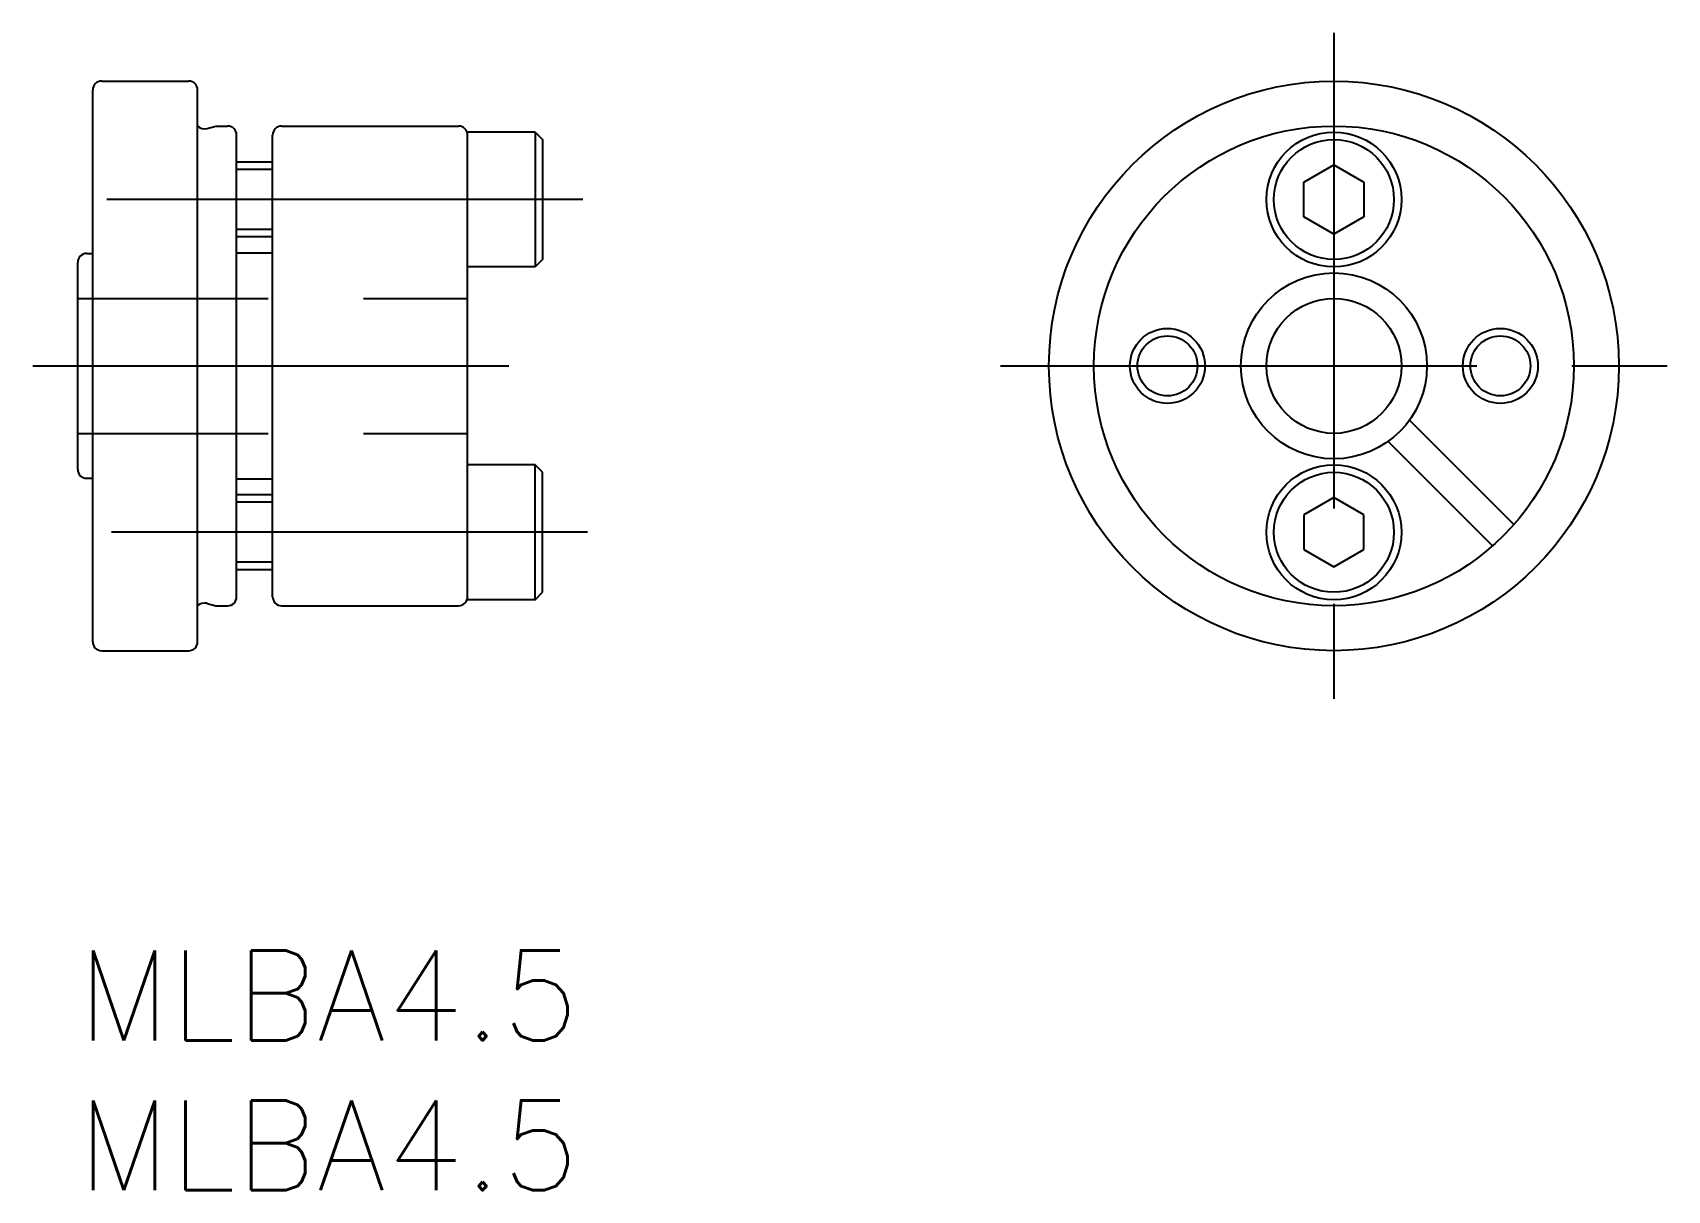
# Model space of a CAD drawing. Extents: x -1.5 to 53, y -8 to 30.6.
import ezdxf

# ---------------------------------------------------------------- set-up
doc = ezdxf.new("R2010")
doc.units = 0
doc.header["$LTSCALE"] = 0.5
doc.linetypes.add('CENTER', pattern=[50.8, 31.75, -6.35, 6.35, -6.35])
doc.linetypes.add('DASHED', pattern=[19.05, 12.7, -6.35])
for name, color, linetype in [('MSM_CENTER', 1, 'CENTER'), ('MSM_CONTINUOUS', 7, 'CONTINUOUS'), ('MSM_DASHED', 4, 'DASHED'), ('MSM_NARROW', 5, 'CONTINUOUS'), ('MSM_PART_NUMBER', 7, 'CONTINUOUS')]:
    doc.layers.add(name, color=color, linetype=linetype)
doc.styles.get("Standard").update_dxf_attribs({"font": 'txt.shx', "height": 3, "bigfont": 'bigfont.shx'})

msp = doc.modelspace()

# ---------------------------------------------------------------- linework, layer by layer
at = {"layer": 'MSM_CENTER'}
for p, q in [((41.885, 30.615), (41.885, 8.385)), ((16.845, 25.05), (-1, 25.05)), ((-1.5, 19.5), (14.5, 19.5)), ((30.77, 19.5), (53, 19.5)), ((17, 13.95), (-1, 13.95))]:
    msp.add_line(p, q, dxfattribs=at)
at = {"layer": 'MSM_CONTINUOUS'}
for p, q in [((0.8, 29), (3.7, 29)), ((0.5, 10.3), (0.5, 28.7)), ((4, 10.3), (4, 28.7)), ((4.312, 27.42), (4.61, 27.5)), ((4.61, 27.5), (5, 27.5)), ((6.8, 27.5), (12.7, 27.5)), ((15.25, 27.3), (13, 27.3)), ((13, 11.7), (13, 27.3)), ((15.25, 27.3), (15.25, 22.8)), ((15.25, 27.3), (15.5, 27.05)), ((5.3, 11.8), (5.3, 27.2)), ((6.5, 11.8), (6.5, 27.2)), ((15.5, 27.05), (15.5, 23.05)), ((6.5, 26.3), (5.3, 26.3)), ((40.885, 25.627), (41.885, 26.205)), ((41.885, 26.205), (42.885, 25.627)), ((40.885, 24.473), (40.885, 25.627)), ((42.885, 25.627), (42.885, 24.473)), ((41.885, 23.895), (40.885, 24.473)), ((42.885, 24.473), (41.885, 23.895)), ((6.5, 23.8), (5.3, 23.8)), ((0, 16.05), (0, 22.95)), ((0.3, 23.25), (0.5, 23.25)), ((5.3, 23.27), (6.5, 23.27)), ((15.5, 23.05), (15.25, 22.8)), ((15.25, 22.8), (13, 22.8)), ((44.402, 17.69), (47.885, 14.208)), ((43.695, 16.983), (47.177, 13.501)), ((15.25, 16.2), (13, 16.2)), ((15.25, 11.7), (15.25, 16.2)), ((15.5, 15.95), (15.25, 16.2)), ((15.5, 11.95), (15.5, 15.95)), ((0.3, 15.75), (0.5, 15.75)), ((5.3, 15.73), (6.5, 15.73)), ((6.5, 15.2), (5.3, 15.2)), ((41.885, 15.105), (40.885, 14.527)), ((42.885, 14.527), (41.885, 15.105)), ((40.885, 14.527), (40.885, 13.373)), ((42.885, 13.373), (42.885, 14.527)), ((40.885, 13.373), (41.885, 12.795)), ((41.885, 12.795), (42.885, 13.373)), ((6.5, 12.7), (5.3, 12.7)), ((4.312, 11.58), (4.61, 11.5)), ((4.61, 11.5), (5, 11.5)), ((6.8, 11.5), (12.7, 11.5)), ((15.25, 11.7), (13, 11.7)), ((15.25, 11.7), (15.5, 11.95)), ((0.8, 10), (3.7, 10))]:
    msp.add_line(p, q, dxfattribs=at)
for centre, radius in [((41.885, 19.5), 9.5), ((41.885, 19.5), 8), ((41.885, 25.05), 2.25), ((41.885, 25.05), 2), ((41.885, 19.5), 3.1), ((41.885, 19.5), 2.25), ((36.335, 19.5), 1), ((47.435, 19.5), 1), ((41.885, 13.95), 2.25), ((41.885, 13.95), 2)]:
    msp.add_circle(centre, radius, dxfattribs=at)
for centre, radius, start, end in [((0.8, 28.7), 0.3, 90, 180), ((3.7, 28.7), 0.3, 0, 90), ((4.229, 27.729), 0.32, 224.2809, 285), ((5, 27.2), 0.3, 0, 90), ((6.8, 27.2), 0.3, 90, 180), ((12.7, 27.2), 0.3, 0, 90), ((0.3, 22.95), 0.3, 90, 180), ((0.3, 16.05), 0.3, 180, 270), ((4.229, 11.271), 0.32, 75, 135.7191), ((5, 11.8), 0.3, 270, 0), ((6.8, 11.8), 0.3, 180, 270), ((12.7, 11.8), 0.3, 270, 0), ((0.8, 10.3), 0.3, 180, 270), ((3.7, 10.3), 0.3, 270, 0)]:
    msp.add_arc(centre, radius, start, end, dxfattribs=at)
at = {"layer": 'MSM_DASHED'}
for p, q in [((0, 21.75), (13, 21.75)), ((0, 17.25), (13, 17.25))]:
    msp.add_line(p, q, dxfattribs=at)
at = {"layer": 'MSM_NARROW'}
for p, q in [((6.5, 26.05), (5.3, 26.05)), ((6.5, 24.05), (5.3, 24.05)), ((6.5, 14.95), (5.3, 14.95)), ((6.5, 12.95), (5.3, 12.95))]:
    msp.add_line(p, q, dxfattribs=at)
for centre in [(36.335, 19.5), (47.435, 19.5)]:
    msp.add_circle(centre, 1.25, dxfattribs=at)

# ---------------------------------------------------------------- texts
at = {"layer": 'MSM_PART_NUMBER', "char_height": 3, "attachment_point": 1}
for insert in [(0, 0), (0, -5)]:
    msp.add_mtext_dynamic_manual_height_columns('{MLBA4.5}', width=121.09418, gutter_width=15, heights=[0], dxfattribs=dict(at, insert=insert))

doc.saveas('drawing.dxf')
